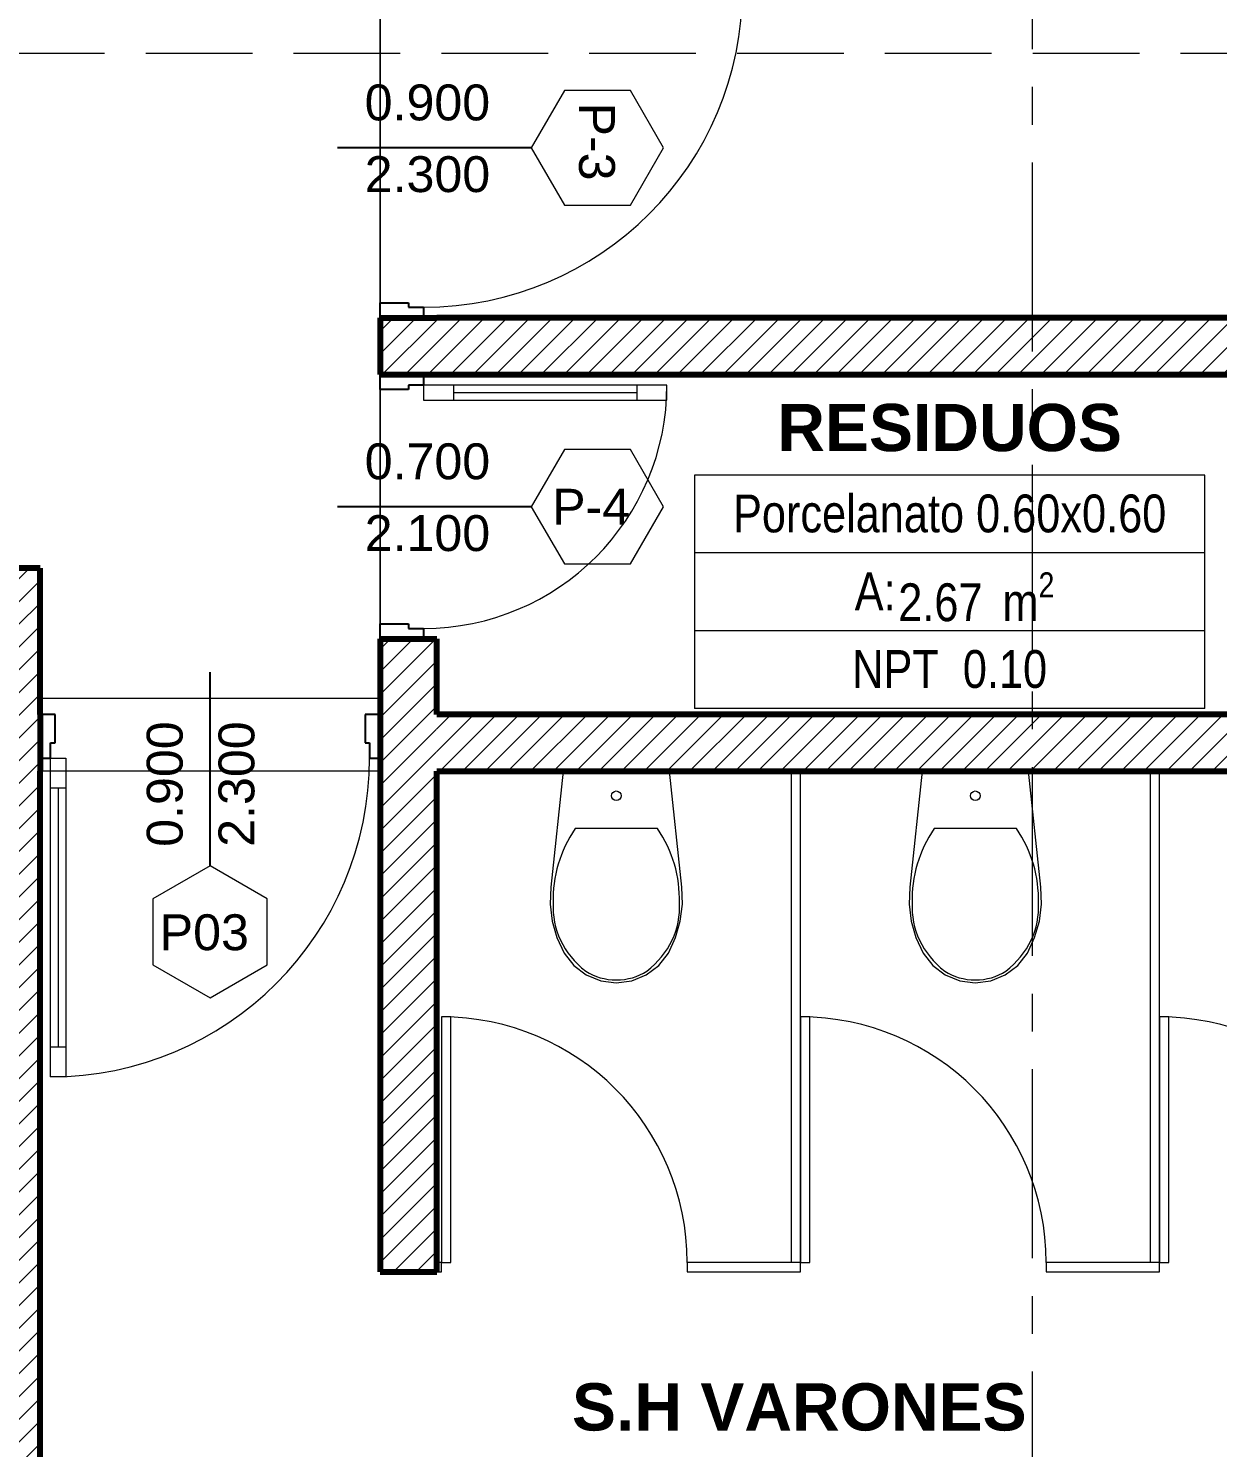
# Model space of a CAD drawing. Header units: inches. Extents: x 2704.1 to 2801.6, y 2415.6 to 2497.
# Drawn here: x 2760.245 to 2763.392, y 2438.596 to 2442.352 of the extents above; entities that cross this region are included whole.
import ezdxf

# ---------------------------------------------------------------- set-up
doc = ezdxf.new("R2010")
doc.units = ezdxf.units.IN
doc.set_wipeout_variables(frame=1)
for name, pattern in [('Hidden Line', [0.391222, 0.282222, -0.109]), ('Punto & Raya', [0.65, 0.5, -0.075, 0, -0.075]), ('Wipeout_Contour', [1, 0, -1])]:
    doc.linetypes.add(name, pattern=pattern)
for name, color, linetype in [('02 _ ARQ _ ZON _ Espacio.3D', 7, 'Continuous'), ('08 _ STR _ EXT _ 09 Vigas', 7, 'Continuous'), ('08 _ STR _ EXT _ 10 Vereda Exterior', 7, 'Continuous'), ('Estructura - 04 MURO', 7, 'Continuous'), ('Interior - Sanitarios', 7, 'Continuous'), ('Marcador - Secciones', 251, 'Continuous')]:
    doc.layers.add(name, color=color, linetype=linetype)
doc.styles.add('Estilo_Generado_4', font='swisse.ttf')
doc.styles.add('Estilo_Generado_8', font='arialbd.ttf')
doc.styles.add('Estilo_Generado_9', font='ARIALN.TTF')
pattern_1 = [(45, (2712.85563, 2425.385773), (-0.030052038, 0.030052038), [])]

msp = doc.modelspace()

# ---------------------------------------------------------------- hatches: boundary and pattern name
at = {"layer": '08 _ STR _ EXT _ 10 Vereda Exterior', "linetype": 'Continuous', "lineweight": 13}
h = msp.add_hatch(dxfattribs=at)
h.set_pattern_fill('RETÍCULA_100X100_0002', color=251, style=0, pattern_type=2)
h.set_pattern_definition([(360, (2716.613, 2443.6885), (0, 2.53199), []), (90, (2716.613, 2443.6885), (-3.6, 0), [])])
h.paths.add_polyline_path([(2715.0256, 2429.0071), (2717.1469, 2426.8858), (2722.1756, 2426.8858), (2722.1756, 2431.8858), (2753.3756, 2431.8858), (2753.3756, 2426.8858), (2765.7756, 2426.8858), (2765.7756, 2444.4717), (2764.4256, 2444.4717), (2764.4256, 2432.5858), (2721.9256, 2432.5858), (2721.9256, 2433.2358), (2719.3758, 2433.2358, -0.414214), (2719.1257, 2433.4858), (2719.1257, 2434.2358, -0.414213), (2719.3758, 2434.4858), (2721.9256, 2434.4858), (2721.9256, 2437.3858), (2719.3758, 2437.3858, -0.414214), (2719.1257, 2437.6358), (2719.1257, 2438.3858, -0.414213), (2719.3758, 2438.6358), (2721.9256, 2438.6358), (2721.9256, 2441.5358), (2719.3757, 2441.5358, -0.414214), (2719.1257, 2441.7858), (2719.1257, 2442.5358, -0.414213), (2719.3757, 2442.7858), (2721.6256, 2442.7858), (2721.6262, 2446.4357), (2715.0256, 2446.4357)])

# ---------------------------------------------------------------- linework, layer by layer
at = {"layer": '02 _ ARQ _ ZON _ Espacio.3D', "color": 252, "linetype": 'Continuous', "lineweight": 13}
for p, q in [((2763.3579, 2441.1695), (2762.0076, 2441.1695)), ((2762.0076, 2441.1695), (2762.0076, 2440.5518)), ((2763.3579, 2440.5518), (2763.3579, 2441.1695)), ((2763.3579, 2440.9636), (2762.0076, 2440.9636)), ((2763.3579, 2440.7577), (2762.0076, 2440.7577)), ((2763.3579, 2440.5518), (2762.0076, 2440.5518))]:
    msp.add_line(p, q, dxfattribs=at)
at = {"layer": '02 _ ARQ _ ZON _ Espacio.3D', "color": 254, "linetype": 'Continuous', "lineweight": 0, "flags": 128}
msp.add_lwpolyline([(2750.6256, 2432.8358), (2756.5256, 2432.8358), (2756.5256, 2433.0858), (2756.9256, 2433.0858), (2756.9256, 2433.4858), (2757.1756, 2433.4858), (2757.1756, 2441.4858), (2756.9256, 2441.4858), (2756.9256, 2442.2858), (2756.3256, 2442.2858), (2756.3256, 2442.7858), (2757.4256, 2442.7858), (2757.4256, 2441.6358), (2758.6256, 2441.6358), (2758.6256, 2440.923), (2760.2756, 2440.923), (2760.2756, 2440.5795), (2761.1756, 2440.5795), (2761.1756, 2440.923), (2761.1756, 2442.4858), (2760.6756, 2442.4858), (2760.6756, 2444.4358), (2758.5359, 2444.4358), (2758.5359, 2445.7358)], dxfattribs=at)
at = {"layer": '02 _ ARQ _ ZON _ Espacio.3D', "color": 9, "linetype": 'Continuous', "lineweight": 5, "flags": 128}
for points in [[(2760.8256, 2445.4858), (2760.8256, 2442.6357), (2762.1506, 2442.6357), (2762.1506, 2442.4857), (2761.1756, 2442.4857), (2761.1756, 2441.5857), (2764.1756, 2441.5857), (2764.1756, 2441.7858), (2763.9256, 2441.7858), (2763.9256, 2442.2858), (2763.4256, 2442.2858), (2763.4256, 2442.7858), (2764.1756, 2442.7858), (2764.1756, 2445.4858)], [(2761.3256, 2440.5357), (2764.1755, 2440.5357), (2764.1756, 2441.4357), (2761.1756, 2441.4357), (2761.1756, 2440.7357), (2761.3256, 2440.7357)], [(2760.2756, 2440.3857), (2760.2756, 2437.0858), (2764.1756, 2437.0858), (2764.1756, 2440.3857)]]:
    msp.add_lwpolyline(points, close=True, dxfattribs=at)
at = {"layer": '08 _ STR _ EXT _ 09 Vigas', "color": 251, "linetype": 'Hidden Line', "lineweight": 13}
msp.add_line((2757.4256, 2442.2858), (2763.9256, 2442.2858), dxfattribs=at)
at = {"layer": 'Estructura - 04 MURO', "color": 152, "linetype": 'Continuous', "lineweight": 25}
for p, q in [((2761.5756, 2442.0356), (2761.0631, 2442.0356)), ((2761.5756, 2441.0857), (2761.0631, 2441.0857)), ((2760.7256, 2440.1357), (2760.7256, 2440.6482))]:
    msp.add_line(p, q, dxfattribs=at)
at = {"layer": 'Estructura - 04 MURO', "color": 165, "linetype": 'Continuous', "lineweight": 25}
for p, q in [((2761.1756, 2441.6256), (2761.2506, 2441.6256)), ((2761.2506, 2441.6256), (2761.2506, 2441.6136)), ((2761.2506, 2441.6136), (2761.2906, 2441.6136)), ((2761.2506, 2441.3957), (2761.1756, 2441.3957)), ((2761.2906, 2441.4077), (2761.2506, 2441.4077)), ((2761.2506, 2441.4077), (2761.2506, 2441.3957)), ((2761.1756, 2440.7757), (2761.2506, 2440.7757)), ((2761.2506, 2440.7757), (2761.2506, 2440.7637)), ((2761.2506, 2440.7637), (2761.2906, 2440.7637)), ((2760.3156, 2440.4607), (2760.3156, 2440.5357)), ((2761.1356, 2440.5357), (2761.1356, 2440.4607)), ((2760.3036, 2440.4207), (2760.3036, 2440.4607)), ((2760.3036, 2440.4607), (2760.3156, 2440.4607)), ((2761.1356, 2440.4607), (2761.1476, 2440.4607)), ((2761.1476, 2440.4607), (2761.1476, 2440.4207))]:
    msp.add_line(p, q, dxfattribs=at)
at = {"layer": 'Estructura - 04 MURO', "color": 165, "linetype": 'Continuous', "lineweight": 15}
for p, q in [((2761.9346, 2441.4077), (2761.2906, 2441.4077)), ((2761.2906, 2441.4077), (2761.2906, 2441.3677)), ((2761.3706, 2441.3677), (2761.3706, 2441.4077)), ((2761.8546, 2441.4077), (2761.8546, 2441.3677)), ((2761.9346, 2441.3677), (2761.9346, 2441.4077)), ((2761.2906, 2441.3677), (2761.9346, 2441.3677)), ((2760.3036, 2439.5767), (2760.3036, 2440.4207)), ((2760.3036, 2440.4207), (2760.3436, 2440.4207)), ((2760.3436, 2440.4207), (2760.3436, 2439.5767)), ((2760.3436, 2440.3407), (2760.3036, 2440.3407)), ((2760.3036, 2439.6567), (2760.3436, 2439.6567)), ((2760.3436, 2439.5767), (2760.3036, 2439.5767))]:
    msp.add_line(p, q, dxfattribs=at)
at = {"layer": 'Estructura - 04 MURO', "color": 251, "linetype": 'Continuous', "lineweight": 13, "flags": 128}
for points in [[(2761.9256, 2442.0356), (2761.8381, 2442.1872), (2761.6631, 2442.1872), (2761.5756, 2442.0356), (2761.6631, 2441.8841), (2761.8381, 2441.8841)], [(2761.9256, 2441.0857), (2761.8381, 2441.2373), (2761.6631, 2441.2373), (2761.5756, 2441.0857), (2761.6631, 2440.9342), (2761.8381, 2440.9342)], [(2760.7256, 2439.7857), (2760.8771, 2439.8732), (2760.8771, 2440.0482), (2760.7256, 2440.1357), (2760.574, 2440.0482), (2760.574, 2439.8732)]]:
    msp.add_lwpolyline(points, close=True, dxfattribs=at)
at = {"layer": 'Estructura - 04 MURO', "color": 165, "linetype": 'Continuous', "lineweight": 15, "flags": 128}
for points in [[(2761.3706, 2441.3877), (2761.8546, 2441.3877)], [(2760.3236, 2440.3407), (2760.3236, 2439.6567)]]:
    msp.add_lwpolyline(points, dxfattribs=at)
at = {"layer": 'Estructura - 04 MURO', "color": 175, "linetype": 'Continuous', "lineweight": 15}
for centre, radius, start, end in [((2761.2906, 2442.4576), 0.844, 270.0004, 0.0004), ((2761.2906, 2441.4077), 0.644, 270.0004, 0.0004), ((2760.3036, 2440.4207), 0.844, 270, 0)]:
    msp.add_arc(centre, radius, start, end, dxfattribs=at)
at = {"layer": 'Interior - Sanitarios', "color": 175, "linetype": 'Continuous', "lineweight": 13}
for p, q in [((2762.2881, 2439.0607), (2762.2881, 2440.3857)), ((2763.2381, 2439.0607), (2763.2381, 2440.3857)), ((2762.2881, 2439.0857), (2761.9881, 2439.0857)), ((2761.9881, 2439.0857), (2761.9881, 2439.0607)), ((2763.2381, 2439.0857), (2762.9381, 2439.0857)), ((2762.9381, 2439.0857), (2762.9381, 2439.0607)), ((2761.9881, 2439.0607), (2762.2881, 2439.0607)), ((2762.9381, 2439.0607), (2763.2381, 2439.0607))]:
    msp.add_line(p, q, dxfattribs=at)
at = {"layer": 'Interior - Sanitarios', "color": 251, "linetype": 'Continuous', "lineweight": 13}
for p, q in [((2761.8006, 2440.2343), (2761.6917, 2440.2343)), ((2761.9095, 2440.2343), (2761.8006, 2440.2343)), ((2762.7506, 2440.2343), (2762.6417, 2440.2343)), ((2762.8595, 2440.2343), (2762.7506, 2440.2343))]:
    msp.add_line(p, q, dxfattribs=at)
at = {"layer": 'Interior - Sanitarios', "color": 251, "linetype": 'Continuous', "lineweight": 13, "flags": 128}
for points in [[(2761.6312, 2439.989), (2761.6436, 2439.9454), (2761.6626, 2439.9044), (2761.6882, 2439.8718), (2761.7212, 2439.8469), (2761.7596, 2439.8311), (2761.8006, 2439.8257), (2761.8417, 2439.8311), (2761.88, 2439.8469), (2761.913, 2439.8718), (2761.9386, 2439.9044), (2761.9576, 2439.9454), (2761.97, 2439.989), (2761.9755, 2440.0339), (2761.974, 2440.0791), (2761.9416, 2440.3857), (2761.6596, 2440.3857), (2761.6273, 2440.0791), (2761.6257, 2440.0339)], [(2762.5812, 2439.989), (2762.5936, 2439.9454), (2762.6126, 2439.9044), (2762.6382, 2439.8718), (2762.6712, 2439.8469), (2762.7096, 2439.8311), (2762.7506, 2439.8257), (2762.7917, 2439.8311), (2762.83, 2439.8469), (2762.863, 2439.8718), (2762.8886, 2439.9044), (2762.9076, 2439.9454), (2762.92, 2439.989), (2762.9255, 2440.0339), (2762.924, 2440.0791), (2762.8916, 2440.3857), (2762.6096, 2440.3857), (2762.5773, 2440.0791), (2762.5757, 2440.0339)]]:
    msp.add_lwpolyline(points, close=True, dxfattribs=at)
at = {"layer": 'Interior - Sanitarios', "color": 175, "linetype": 'Continuous', "lineweight": 13, "flags": 128}
for points in [[(2762.2881, 2440.3857), (2762.2631, 2440.3857), (2762.2631, 2439.0857)], [(2763.2381, 2440.3857), (2763.2131, 2440.3857), (2763.2131, 2439.0857)]]:
    msp.add_lwpolyline(points, dxfattribs=at)
at = {"layer": 'Interior - Sanitarios', "color": 7, "linetype": 'Continuous', "lineweight": 13, "flags": 128}
for points in [[(2761.3631, 2439.0857), (2761.3631, 2439.7357), (2761.3381, 2439.7357), (2761.3381, 2439.0857)], [(2762.3131, 2439.0857), (2762.3131, 2439.7357), (2762.2881, 2439.7357), (2762.2881, 2439.0857)], [(2763.2631, 2439.0857), (2763.2631, 2439.7357), (2763.2381, 2439.7357), (2763.2381, 2439.0857)]]:
    msp.add_lwpolyline(points, close=True, dxfattribs=at)
at = {"layer": 'Interior - Sanitarios', "color": 175, "linetype": 'Continuous', "lineweight": 13, "flags": 128}
msp.add_lwpolyline([(2761.3381, 2439.0607), (2761.3381, 2439.0857), (2761.3256, 2439.0857), (2761.3256, 2439.0607)], close=True, dxfattribs=at)
at = {"layer": 'Interior - Sanitarios', "color": 251, "linetype": 'Continuous', "lineweight": 13}
for centre in [(2761.8006, 2440.3207), (2762.7506, 2440.3207)]:
    msp.add_circle(centre, 0.0127, dxfattribs=at)
at = {"layer": 'Interior - Sanitarios', "color": 175, "linetype": 'Continuous', "lineweight": 13}
for centre in [(2761.3381, 2439.0857), (2762.2881, 2439.0857), (2763.2381, 2439.0857)]:
    msp.add_arc(centre, 0.65, 0, 90, dxfattribs=at)
at = {"layer": 'Interior - Sanitarios', "color": 251, "linetype": 'Continuous', "lineweight": 13}
for centre, major_axis, start_param, end_param in [((2762.0587, 2440.0463), (0.4253, 0), 2.612188, 3.165208), ((2761.5425, 2440.0463), (0.4253, 0), 6.259567, 6.812588), ((2763.0087, 2440.0463), (0.4253, 0), 2.612188, 3.165208), ((2762.4925, 2440.0463), (0.4253, 0), 6.259567, 6.812588), ((2761.8901, 2440.0249), (0.2569, 0), 3.085861, 3.98645), ((2761.7111, 2440.0249), (0.2569, 0), 5.438324, 6.338913), ((2762.8401, 2440.0249), (0.2569, 0), 3.085861, 3.98645), ((2762.6611, 2440.0249), (0.2569, 0), 5.438324, 6.338913), ((2761.8014, 2439.9545), (0.1385, 0), 4.079884, 4.706528), ((2761.7998, 2439.9545), (0.1385, 0), 4.71825, 5.344894), ((2762.7514, 2439.9545), (0.1385, 0), 4.079884, 4.706528), ((2762.7498, 2439.9545), (0.1385, 0), 4.71825, 5.344894)]:
    msp.add_ellipse(centre, major_axis=major_axis, ratio=0.875546, start_param=start_param, end_param=end_param, dxfattribs=at)

# ---------------------------------------------------------------- texts
at = {"layer": '02 _ ARQ _ ZON _ Espacio.3D', "color": 252, "lineweight": 25, "attachment_point": 2}
for s, insert, char_height, style in [('\\A1;{\\pqc;\\pt0;\\fArial|b1|i0|c0|p34;RESIDUOS}', (2762.6827, 2441.3579), 0.125, 'Estilo_Generado_8'), ('\\A1;{\\pqc;\\pt0;\\fArial Narrow|b0|i0|c0|p34;Porcelanato 0.60x0.60}', (2762.6827, 2441.118), 0.1, 'Estilo_Generado_9'), ('\\A1;{\\pqc;\\pt0;\\fArial Narrow|b0|i0|c0|p34;A: }', (2762.4856, 2440.9117), 0.1, 'Estilo_Generado_9'), ('\\A1;{\\pqc;\\pt0,0.3;\\fArial Narrow|b0|i0|c0|p34;2.67\\fArial Narrow|b0|i0|c0|p34;\\A1{\\H.66x;\\S^  ;}\\fArial Narrow|b0|i0|c0|p34; m\\fArial Narrow|b0|i0|c0|p34;\\A1{\\H.66x;\\S2^  ;}}', (2762.7533, 2440.9121), 0.1, 'Estilo_Generado_9'), ('\\A1;{\\pqc;\\pt0;\\fArial Narrow|b0|i0|c0|p34;NPT  0.10}', (2762.6827, 2440.7063), 0.1, 'Estilo_Generado_9'), ('\\A1;{\\pqc;\\pt0;\\fArial|b1|i0|c0|p34;S.H VARONES}', (2762.2849, 2438.7659), 0.125, 'Estilo_Generado_8')]:
    msp.add_mtext(s, dxfattribs=dict(at, insert=insert, char_height=char_height, style=style))
at = {"layer": 'Estructura - 04 MURO', "color": 251, "lineweight": 25, "char_height": 0.095, "attachment_point": 7, "style": 'Estilo_Generado_4'}
for s, insert, rotation in [('\\A1;{\\pql;\\pt0;\\fSwis721 Ex BT|b0|i0|c0|p34;0.900\\fSwis721 Ex BT|b0|i0|c0|p34;\\A1{\\H.66x;\\S^  ;}\\fSwis721 Ex BT|b0|i0|c0|p34;\\fSwis721 Ex BT|b0|i0|c0|p34;}', (2761.1347, 2442.0805), 0.0004), ('\\A1;{\\pql;\\pt0;\\fSwis721 Ex BT|b0|i0|c0|p34;P-3\\fSwis721 Ex BT|b0|i0|c0|p34;\\fSwis721 Ex BT|b0|i0|c0|p34;\\fSwis721 Ex BT|b0|i0|c0|p34;}', (2761.7006, 2442.1555), 270.0004), ('\\A1;{\\pql;\\pt0;\\fSwis721 Ex BT|b0|i0|c0|p34;2.300\\fSwis721 Ex BT|b0|i0|c0|p34;\\A1{\\H.66x;\\S^  ;}\\fSwis721 Ex BT|b0|i0|c0|p34;\\fSwis721 Ex BT|b0|i0|c0|p34;}', (2761.1348, 2441.8907), 0.0004), ('\\A1;{\\pql;\\pt0;\\fSwis721 Ex BT|b0|i0|c0|p34;0.700\\fSwis721 Ex BT|b0|i0|c0|p34;\\A1{\\H.66x;\\S^  ;}\\fSwis721 Ex BT|b0|i0|c0|p34;\\fSwis721 Ex BT|b0|i0|c0|p34;}', (2761.1348, 2441.1307), 0.0004), ('\\A1;{\\pql;\\pt0;\\fSwis721 Ex BT|b0|i0|c0|p34;P-4\\fSwis721 Ex BT|b0|i0|c0|p34;\\fSwis721 Ex BT|b0|i0|c0|p34;\\fSwis721 Ex BT|b0|i0|c0|p34;}', (2761.6308, 2441.0382), 0.0004), ('\\A1;{\\pql;\\pt0;\\fSwis721 Ex BT|b0|i0|c0|p34;2.100\\fSwis721 Ex BT|b0|i0|c0|p34;\\A1{\\H.66x;\\S^  ;}\\fSwis721 Ex BT|b0|i0|c0|p34;\\fSwis721 Ex BT|b0|i0|c0|p34;}', (2761.1348, 2440.9407), 0.0004), ('\\A1;{\\pql;\\pt0;\\fSwis721 Ex BT|b0|i0|c0|p34;0.900\\fSwis721 Ex BT|b0|i0|c0|p34;\\A1{\\H.66x;\\S^  ;}\\fSwis721 Ex BT|b0|i0|c0|p34;\\fSwis721 Ex BT|b0|i0|c0|p34;}', (2760.6807, 2440.1857), 90), ('\\A1;{\\pql;\\pt0;\\fSwis721 Ex BT|b0|i0|c0|p34;2.300\\fSwis721 Ex BT|b0|i0|c0|p34;\\A1{\\H.66x;\\S^  ;}\\fSwis721 Ex BT|b0|i0|c0|p34;\\fSwis721 Ex BT|b0|i0|c0|p34;}', (2760.8706, 2440.1857), 90)]:
    msp.add_mtext(s, dxfattribs=dict(at, insert=insert, rotation=rotation))
at = {"layer": 'Estructura - 04 MURO', "color": 251, "lineweight": 25, "insert": (2760.5923, 2439.9107), "char_height": 0.095, "attachment_point": 7, "style": 'Estilo_Generado_4'}
msp.add_mtext('\\A1;{\\pql;\\pt0;\\fSwis721 Ex BT|b0|i0|c0|p34;P03\\fSwis721 Ex BT|b0|i0|c0|p34;\\fSwis721 Ex BT|b0|i0|c0|p34;\\fSwis721 Ex BT|b0|i0|c0|p34;}', dxfattribs=at)

# ---------------------------------------------------------------- next in the draw order: wipeouts: each hides what was drawn before it
at = {"color": 254, "linetype": 'Wipeout_Contour', "lineweight": 0, "ltscale": 209.743868}
msp.add_wipeout([(2761.3256, 2441.4357), (2764.1756, 2441.4357), (2764.1756, 2441.5857), (2761.3256, 2441.5857)], dxfattribs=at).dxf.layer = 'Estructura - 04 MURO'
at = {"color": 254, "linetype": 'Wipeout_Contour', "lineweight": 0, "ltscale": 198.088618}
msp.add_wipeout([(2759.5256, 2440.923), (2759.5256, 2440.773), (2760.2756, 2440.773), (2760.2756, 2440.923)], dxfattribs=at).dxf.layer = 'Estructura - 04 MURO'
at = {"color": 254, "linetype": 'Wipeout_Contour', "lineweight": 0, "ltscale": 202.121904}
msp.add_wipeout([(2761.3256, 2440.7357), (2761.1756, 2440.7357), (2761.1756, 2439.0607), (2761.3256, 2439.0607)], dxfattribs=at).dxf.layer = 'Estructura - 04 MURO'

# ---------------------------------------------------------------- next in the draw order: hatches: boundary and pattern name
at = {"layer": 'Estructura - 04 MURO', "linetype": 'Continuous', "lineweight": 5}
h = msp.add_hatch(dxfattribs=at)
h.set_pattern_fill('LADRILLO_COMÚN_0002', color=252, style=0, pattern_type=2)
h.set_pattern_definition(pattern_1)
h.paths.add_polyline_path([(2761.3256, 2441.4357), (2764.1756, 2441.4357), (2764.1756, 2441.5857), (2761.3256, 2441.5857)])
h = msp.add_hatch(dxfattribs=at)
h.set_pattern_fill('LADRILLO_COMÚN_0002', color=252, style=0, pattern_type=2)
h.set_pattern_definition(pattern_1)
h.paths.add_polyline_path([(2759.5256, 2440.923), (2759.5256, 2440.773), (2760.2756, 2440.773), (2760.2756, 2440.923)])
h = msp.add_hatch(dxfattribs=at)
h.set_pattern_fill('LADRILLO_COMÚN_0002', color=252, style=0, pattern_type=2)
h.set_pattern_definition(pattern_1)
h.paths.add_polyline_path([(2761.3256, 2440.7357), (2761.1756, 2440.7357), (2761.1756, 2439.0607), (2761.3256, 2439.0607)])
h = msp.add_hatch(dxfattribs=at)
h.set_pattern_fill('LADRILLO_COMÚN_0002', color=252, style=0, pattern_type=2)
h.set_pattern_definition(pattern_1)
h.paths.add_polyline_path([(2761.1756, 2440.5357), (2761.1756, 2440.3857), (2761.1756, 2440.3857), (2761.1756, 2440.5357)])

# ---------------------------------------------------------------- next in the draw order: linework, layer by layer
at = {"layer": 'Estructura - 04 MURO', "color": 165, "linetype": 'Continuous', "lineweight": 25}
for p, q in [((2761.1756, 2440.7357), (2761.1756, 2440.7757)), ((2761.2906, 2440.7357), (2761.1756, 2440.7357)), ((2761.2906, 2440.7637), (2761.2906, 2440.7357)), ((2761.1756, 2440.5357), (2761.1356, 2440.5357)), ((2761.1756, 2440.4207), (2761.1756, 2440.5357)), ((2761.1476, 2440.4207), (2761.1756, 2440.4207))]:
    msp.add_line(p, q, dxfattribs=at)
at = {"layer": 'Estructura - 04 MURO', "color": 7, "linetype": 'Continuous', "lineweight": 80}
for p, q in [((2761.1756, 2440.7357), (2761.3256, 2440.7357)), ((2761.1756, 2440.5357), (2761.1756, 2440.3857))]:
    msp.add_line(p, q, dxfattribs=at)
at = {"layer": 'Estructura - 04 MURO', "color": 7, "linetype": 'Continuous', "lineweight": 80, "flags": 128}
for points in [[(2764.1756, 2441.5857), (2761.3256, 2441.5857)], [(2761.3256, 2441.4357), (2764.1756, 2441.4357)], [(2760.2756, 2440.923), (2759.5256, 2440.923)], [(2760.2756, 2440.773), (2760.2756, 2440.923)], [(2761.1756, 2440.7357), (2761.1756, 2440.5357)], [(2761.3256, 2440.5357), (2761.3256, 2440.7357)], [(2761.1756, 2440.3857), (2761.1756, 2439.0607)], [(2761.3256, 2439.0607), (2761.3256, 2440.3857)], [(2761.1756, 2439.0607), (2761.3256, 2439.0607)]]:
    msp.add_lwpolyline(points, dxfattribs=at)

# ---------------------------------------------------------------- next in the draw order: wipeouts: each hides what was drawn before it
at = {"color": 254, "linetype": 'Wipeout_Contour', "lineweight": 0, "ltscale": 204.050863}
msp.add_wipeout([(2761.1756, 2441.5856), (2761.1756, 2441.4357), (2761.3256, 2441.4357), (2761.3256, 2441.5856)], dxfattribs=at).dxf.layer = 'Estructura - 04 MURO'
at = {"color": 254, "linetype": 'Wipeout_Contour', "lineweight": 0, "ltscale": 197.09333}
msp.add_wipeout([(2760.1256, 2440.773), (2760.1256, 2437.0858), (2760.2756, 2437.0858), (2760.2756, 2440.773)], dxfattribs=at).dxf.layer = 'Estructura - 04 MURO'
at = {"color": 254, "linetype": 'Wipeout_Contour', "lineweight": 0, "ltscale": 208.490676}
msp.add_wipeout([(2761.3256, 2440.5357), (2761.3256, 2440.3857), (2764.1756, 2440.3857), (2764.1756, 2440.5357)], dxfattribs=at).dxf.layer = 'Estructura - 04 MURO'

# ---------------------------------------------------------------- next in the draw order: hatches: boundary and pattern name
at = {"layer": 'Estructura - 04 MURO', "linetype": 'Continuous', "lineweight": 5}
h = msp.add_hatch(dxfattribs=at)
h.set_pattern_fill('LADRILLO_COMÚN_0002', color=252, style=0, pattern_type=2)
h.set_pattern_definition(pattern_1)
h.paths.add_polyline_path([(2761.1756, 2441.5856), (2761.1756, 2441.4357), (2761.3256, 2441.4357), (2761.3256, 2441.5856)])
h = msp.add_hatch(dxfattribs=at)
h.set_pattern_fill('LADRILLO_COMÚN_0002', color=252, style=0, pattern_type=2)
h.set_pattern_definition(pattern_1)
h.paths.add_polyline_path([(2760.1256, 2440.773), (2760.1256, 2437.0858), (2760.2756, 2437.0858), (2760.2756, 2440.773)])
h = msp.add_hatch(dxfattribs=at)
h.set_pattern_fill('LADRILLO_COMÚN_0002', color=252, style=0, pattern_type=2)
h.set_pattern_definition(pattern_1)
h.paths.add_polyline_path([(2761.3256, 2440.5357), (2761.3256, 2440.3857), (2764.1756, 2440.3857), (2764.1756, 2440.5357)])

# ---------------------------------------------------------------- next in the draw order: linework, layer by layer
at = {"layer": 'Estructura - 04 MURO', "color": 165, "linetype": 'Continuous', "lineweight": 25}
for p, q in [((2761.1756, 2441.5856), (2761.1756, 2441.6256)), ((2761.2906, 2441.6136), (2761.2906, 2441.5856)), ((2761.2906, 2441.5856), (2761.1756, 2441.5856)), ((2761.1756, 2441.4357), (2761.2906, 2441.4357)), ((2761.1756, 2441.3957), (2761.1756, 2441.4357)), ((2761.2906, 2441.4357), (2761.2906, 2441.4077)), ((2760.2756, 2440.5357), (2760.2756, 2440.4207)), ((2760.3156, 2440.5357), (2760.2756, 2440.5357)), ((2760.2756, 2440.4207), (2760.3036, 2440.4207))]:
    msp.add_line(p, q, dxfattribs=at)
at = {"layer": 'Estructura - 04 MURO', "color": 7, "linetype": 'Continuous', "lineweight": 80}
for p, q in [((2761.1756, 2441.5856), (2761.3256, 2441.5856)), ((2761.1756, 2441.4357), (2761.3256, 2441.4357)), ((2760.2756, 2440.5357), (2760.2756, 2440.3857))]:
    msp.add_line(p, q, dxfattribs=at)
at = {"layer": 'Estructura - 04 MURO', "color": 7, "linetype": 'Continuous', "lineweight": 80, "flags": 128}
for points in [[(2761.1756, 2441.5856), (2761.1756, 2441.4357)], [(2760.2756, 2440.5357), (2760.2756, 2440.773)], [(2764.1756, 2440.5357), (2761.3256, 2440.5357)], [(2760.2756, 2437.0858), (2760.2756, 2440.3857)], [(2761.3256, 2440.3857), (2765.0256, 2440.3857)]]:
    msp.add_lwpolyline(points, dxfattribs=at)
at = {"layer": 'Marcador - Secciones', "color": 251, "linetype": 'Punto & Raya', "lineweight": 13}
msp.add_line((2762.901, 2471.5968), (2762.901, 2426.333), dxfattribs=at)

doc.saveas('drawing.dxf')
